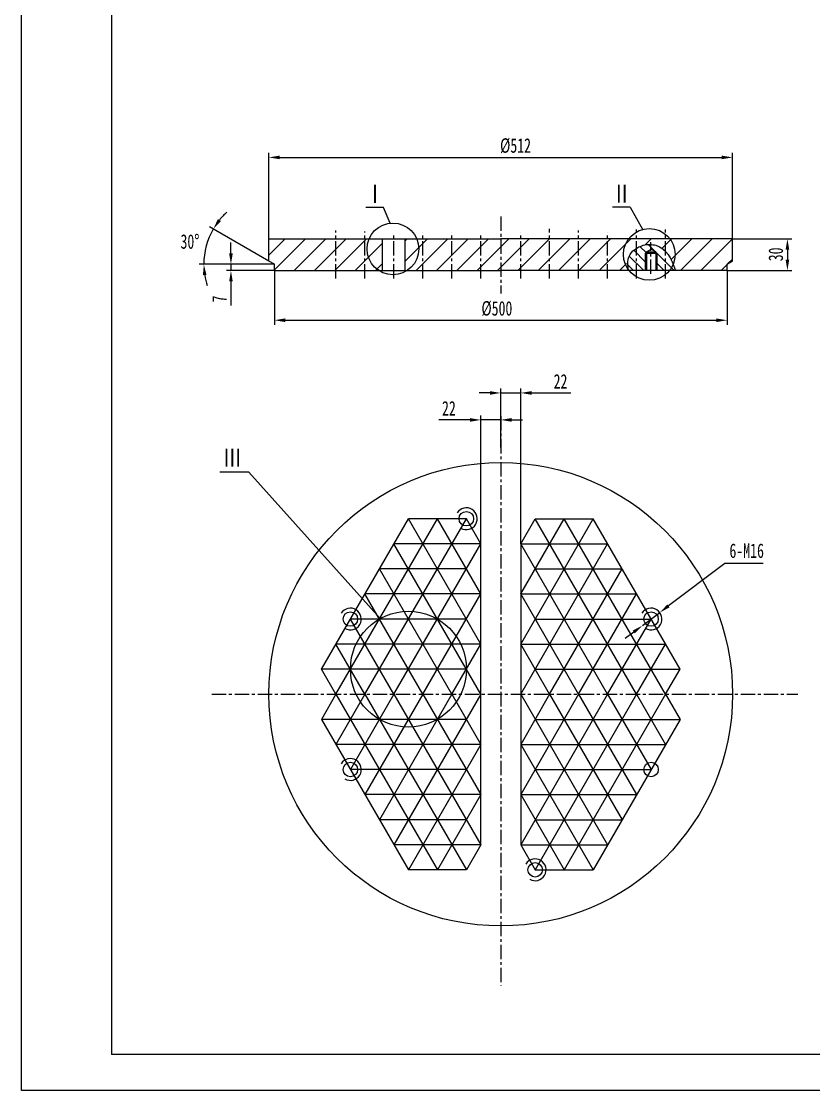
# Model space of a CAD drawing. Extents: x 12575 to 63012, y 39469 to 86293.
# Drawn here: x 21299 to 23049, y 39661 to 42024 of the extents above; entities that cross this region are included whole.
import ezdxf

# ---------------------------------------------------------------- set-up
doc = ezdxf.new("R2010")
doc.units = 0
doc.linetypes.add('CENTER', pattern=[50.800000000000004, 31.75, -6.35, 6.35, -6.35])
doc.linetypes.add('PHANTOM2', pattern=[31.750000000000004, 15.875, -3.175, 3.175, -3.175, 3.175, -3.175])
doc.layers.get('0').update_dxf_attribs({"linetype": 'CONTINUOUS'})
doc.layers.get('DEFPOINTS').update_dxf_attribs({"color": 1, "linetype": 'PHANTOM2'})
doc.layers.add('CCX', color=1, linetype='CONTINUOUS')
doc.layers.add('DD', color=1, linetype='CENTER')
doc.styles.add('HZ', font='SIMFANG.TTF', dxfattribs={"width": 0.7})
doc.styles.add('HZ123', font='SIMFANG.TTF', dxfattribs={"width": 0.7, "height": 2.5})
doc.dimstyles.new('ISO-25$0', dxfattribs={"dimscale": 8, "dimtxt": 4, "dimasz": 3, "dimexe": 1.25, "dimexo": 0, "dimgap": 1.2, "dimtad": 1, "dimdec": 0, "dimtxsty": 'HZ', "dimcen": 0, "dimclrd": 256, "dimclrt": 256, "dimazin": 3, "dimtm": 1e-09, "dimtfac": 8, "dimtdec": 0, "dimtmove": 0, "dimatfit": 3})
doc.dimstyles.new('ISO-25$2', dxfattribs={"dimscale": 8, "dimtxt": 4, "dimasz": 3, "dimexe": 1.25, "dimexo": 0, "dimgap": 1.5, "dimtad": 2, "dimtih": 1, "dimtoh": 1, "dimdec": 0, "dimtxsty": 'HZ', "dimcen": 3, "dimazin": 3, "dimtm": 1e-09, "dimtfac": 8, "dimtdec": 0, "dimtmove": 0, "dimatfit": 3})
doc.dimstyles.new('ISO-25$3', dxfattribs={"dimscale": 8, "dimtxt": 4, "dimasz": 3, "dimexe": 1.25, "dimexo": 0, "dimgap": 1.5, "dimtad": 2, "dimtih": 1, "dimtoh": 1, "dimdec": 0, "dimtxsty": 'HZ', "dimcen": -2.5, "dimazin": 3, "dimtm": 1e-09, "dimtfac": 8, "dimtdec": 0, "dimtmove": 0, "dimatfit": 3})

# ---------------------------------------------------------------- blocks, each defined once
blk = doc.blocks.new('*D97')
at = {"layer": 'CCX', "color": 0}
for p, q in [((21846.05651565433, 41542.88296739948), (21846.05651565433, 41732.93351342622)), ((22870.05651565433, 41542.88296739948), (22870.05651565433, 41732.93351342622))]:
    blk.add_line(p, q, dxfattribs=at)
at = {"layer": 'CCX'}
blk.add_line((21870.05651565433, 41722.93351342622), (22846.05651565433, 41722.93351342622), dxfattribs=at)
for points in [[(21870.05651565433, 41726.93351342622), (21870.05651565433, 41718.93351342622), (21846.05651565433, 41722.93351342622)], [(22846.05651565433, 41726.93351342622), (22846.05651565433, 41718.93351342622), (22870.05651565433, 41722.93351342622)]]:
    blk.add_solid(points, dxfattribs=at)
at = {"layer": 'DEFPOINTS', "color": 0}
for p in [(22870.05651565433, 41722.93351342622), (21846.05651565433, 41542.88296739948), (22870.05651565433, 41542.88296739948)]:
    blk.add_point(p, dxfattribs=at)
at = {"layer": 'CCX', "insert": (22390.75932092493, 41748.53351342622), "char_height": 32, "attachment_point": 5, "style": 'HZ'}
blk.add_mtext('{\\Ftxt|c134;%%C}512', dxfattribs=at)
blk = doc.blocks.new('*D98')
at = {"layer": 'CCX', "color": 0}
for p, q in [((21858.05651565433, 41472.88296739948), (21858.05651565433, 41353.11686645494)), ((22858.05651565433, 41472.88296739948), (22858.05651565433, 41353.11686645494))]:
    blk.add_line(p, q, dxfattribs=at)
at = {"layer": 'CCX'}
blk.add_line((21882.05651565433, 41363.11686645494), (22834.05651565433, 41363.11686645494), dxfattribs=at)
for points in [[(21882.05651565433, 41367.11686645494), (21882.05651565433, 41359.11686645494), (21858.05651565433, 41363.11686645494)], [(22834.05651565433, 41367.11686645494), (22834.05651565433, 41359.11686645494), (22858.05651565433, 41363.11686645494)]]:
    blk.add_solid(points, dxfattribs=at)
at = {"layer": 'DEFPOINTS', "color": 0}
for p in [(21858.05651565433, 41472.88296739948), (22858.05651565433, 41472.88296739948), (22858.05651565433, 41363.11686645494)]:
    blk.add_point(p, dxfattribs=at)
at = {"layer": 'CCX', "insert": (22349.52051009097, 41388.71686645494), "char_height": 32, "attachment_point": 5, "style": 'HZ'}
blk.add_mtext('{\\Ftxt|c134;%%C}500', dxfattribs=at)
blk = doc.blocks.new('*D99')
at = {"layer": 'CCX', "color": 0}
for p, q in [((21846.05651565432, 41493.81117062976), (21714.54588248098, 41569.73887009365)), ((21748.99940207911, 41486.88296739948), (21692.34471026593, 41486.88296739948))]:
    blk.add_line(p, q, dxfattribs=at)
for start, end in [(132.3203707237767, 141.1601853618919), (150.0000000000072, 179.9999999999974), (188.8398146381126, 197.6796292762278)]:
    blk.add_arc((21858.05651565433, 41486.88296739948), 155.7118053883963, start, end, dxfattribs=at)
for points in [[(21740.07189281119, 41582.27586711956), (21733.47255559779, 41586.79789634811), (21723.20613651883, 41564.73887009366)], [(21700.20617686698, 41462.64608074089), (21708.1823851562, 41463.26260432277), (21702.34471026593, 41486.88296739948)]]:
    blk.add_solid(points, dxfattribs=at)
at = {"layer": 'DEFPOINTS', "color": 0}
for p in [(21711.7352811616, 41540.1395413959), (21846.05651565432, 41493.81117062976), (21748.99940207911, 41486.88296739948), (21858.05651565433, 41486.88296739948), (21858.05651565432, 41486.88296739948)]:
    blk.add_point(p, dxfattribs=at)
at = {"layer": 'CCX', "color": 0, "insert": (21671.66150455819, 41536.82736009586), "char_height": 32, "attachment_point": 5, "style": 'HZ'}
blk.add_mtext('30°', dxfattribs=at)
blk = doc.blocks.new('*D100')
at = {"layer": 'CCX'}
for p, q in [((21762.19239031607, 41510.88296739948), (21762.19239031607, 41534.88296739948)), ((21762.19239031607, 41486.88296739948), (21762.19239031607, 41472.88296739948)), ((21762.19239031607, 41448.88296739948), (21762.19239031607, 41395.63323766975))]:
    blk.add_line(p, q, dxfattribs=at)
at = {"layer": 'CCX', "color": 0}
for p, q in [((21858.05651565433, 41486.88296739948), (21752.19239031607, 41486.88296739948)), ((21858.05651565433, 41472.88296739948), (21752.19239031607, 41472.88296739948))]:
    blk.add_line(p, q, dxfattribs=at)
at = {"layer": 'CCX'}
for points in [[(21758.19239031607, 41510.88296739948), (21766.19239031607, 41510.88296739948), (21762.19239031607, 41486.88296739948)], [(21758.19239031607, 41448.88296739948), (21766.19239031607, 41448.88296739948), (21762.19239031607, 41472.88296739948)]]:
    blk.add_solid(points, dxfattribs=at)
at = {"layer": 'DEFPOINTS', "color": 0}
for p in [(21762.19239031607, 41472.88296739948), (21858.05651565433, 41486.88296739948), (21858.05651565433, 41472.88296739948)]:
    blk.add_point(p, dxfattribs=at)
at = {"layer": 'CCX', "insert": (21736.59239031607, 41410.25810253462), "char_height": 32, "attachment_point": 5, "rotation": 90, "style": 'HZ'}
blk.add_mtext('7', dxfattribs=at)
blk = doc.blocks.new('*D101')
at = {"layer": 'CCX', "color": 0}
for p, q in [((22870.05651565433, 41542.88296739948), (23001.19770682576, 41542.88296739948)), ((22858.05651565433, 41472.88296739948), (23001.19770682576, 41472.88296739948))]:
    blk.add_line(p, q, dxfattribs=at)
at = {"layer": 'CCX'}
blk.add_line((22991.19770682576, 41518.88296739948), (22991.19770682576, 41496.88296739948), dxfattribs=at)
for points in [[(22987.19770682576, 41518.88296739948), (22995.19770682576, 41518.88296739948), (22991.19770682576, 41542.88296739948)], [(22987.19770682576, 41496.88296739948), (22995.19770682576, 41496.88296739948), (22991.19770682576, 41472.88296739948)]]:
    blk.add_solid(points, dxfattribs=at)
at = {"layer": 'DEFPOINTS', "color": 0}
for p in [(22870.05651565433, 41542.88296739948), (22858.05651565433, 41472.88296739948), (22991.19770682576, 41472.88296739948)]:
    blk.add_point(p, dxfattribs=at)
at = {"layer": 'CCX', "insert": (22965.59770682576, 41508.6983527971), "char_height": 32, "attachment_point": 5, "rotation": 90, "style": 'HZ'}
blk.add_mtext('30', dxfattribs=at)
blk = doc.blocks.new('*D102')
at = {"layer": 'CCX', "color": 0}
for p, q in [((22853.23498618649, 40825.66185637552), (22728.4082136127, 40731.71461512011)), ((22937.27822942979, 40825.66185637552), (22853.23498618649, 40825.66185637552)), ((22670.88066667518, 40688.41817943138), (22709.23236463353, 40717.28246989053)), ((22651.704817696, 40673.98603420181), (22632.52896871682, 40659.55388897222))]:
    blk.add_line(p, q, dxfattribs=at)
for points in [[(22726.00285607444, 40734.91058994997), (22730.81357115097, 40728.51864029025), (22709.23236463353, 40717.28246989053)], [(22649.29946015774, 40677.18200903167), (22654.11017523427, 40670.79005937194), (22670.88066667518, 40688.41817943138)]]:
    blk.add_solid(points, dxfattribs=at)
at = {"layer": 'DEFPOINTS', "color": 0}
for p in [(22709.23236463353, 40717.28246989053), (22670.88066667518, 40688.41817943138)]:
    blk.add_point(p, dxfattribs=at)
at = {"layer": 'CCX', "color": 0, "insert": (22901.25660780817, 40853.66185637552), "char_height": 32, "attachment_point": 5, "style": 'HZ'}
blk.add_mtext('6-M16', dxfattribs=at)
blk = doc.blocks.new('*D119')
at = {"layer": 'CCX'}
for p, q in [((22290.05651565432, 41142.88526770259), (22221.06624538405, 41142.88526770259)), ((22358.05651565432, 41142.88526770259), (22314.05651565432, 41142.88526770259)), ((22382.05651565432, 41142.88526770259), (22406.05651565432, 41142.88526770259))]:
    blk.add_line(p, q, dxfattribs=at)
at = {"layer": 'CCX', "color": 0}
for p, q in [((22314.05651565432, 40869.12720218753), (22314.05651565432, 41152.88526770259)), ((22358.05651565432, 41081.5734471343), (22358.05651565432, 41152.88526770259))]:
    blk.add_line(p, q, dxfattribs=at)
at = {"layer": 'CCX'}
for points in [[(22290.05651565432, 41146.88526770259), (22290.05651565432, 41138.88526770259), (22314.05651565432, 41142.88526770259)], [(22382.05651565432, 41146.88526770259), (22382.05651565432, 41138.88526770259), (22358.05651565432, 41142.88526770259)]]:
    blk.add_solid(points, dxfattribs=at)
at = {"layer": 'DEFPOINTS', "color": 0}
for p in [(22358.05651565432, 41142.88526770259), (22358.05651565432, 41081.5734471343), (22314.05651565432, 40869.12720218753)]:
    blk.add_point(p, dxfattribs=at)
at = {"layer": 'CCX', "insert": (22243.56138051919, 41168.48526770259), "char_height": 32, "attachment_point": 5, "style": 'HZ'}
blk.add_mtext('22', dxfattribs=at)
blk = doc.blocks.new('*D120')
at = {"layer": 'CCX', "color": 0}
for p, q in [((22358.05651565432, 41081.5734471343), (22358.05651565432, 41212.43910418785)), ((22402.05651565432, 40869.12720218753), (22402.05651565432, 41212.43910418785))]:
    blk.add_line(p, q, dxfattribs=at)
at = {"layer": 'CCX'}
for p, q in [((22334.05651565432, 41202.43910418785), (22310.05651565432, 41202.43910418785)), ((22358.05651565432, 41202.43910418785), (22402.05651565432, 41202.43910418785)), ((22426.05651565432, 41202.43910418785), (22512.55186702679, 41202.43910418785))]:
    blk.add_line(p, q, dxfattribs=at)
for points in [[(22334.05651565432, 41206.43910418785), (22334.05651565432, 41198.43910418785), (22358.05651565432, 41202.43910418785)], [(22426.05651565432, 41206.43910418785), (22426.05651565432, 41198.43910418785), (22402.05651565432, 41202.43910418785)]]:
    blk.add_solid(points, dxfattribs=at)
at = {"layer": 'DEFPOINTS', "color": 0}
for p in [(22358.05651565432, 41202.43910418785), (22358.05651565432, 41081.5734471343), (22402.05651565432, 40869.12720218753)]:
    blk.add_point(p, dxfattribs=at)
at = {"layer": 'CCX', "insert": (22490.05673189165, 41228.03910418785), "char_height": 32, "attachment_point": 5, "style": 'HZ'}
blk.add_mtext('22', dxfattribs=at)

msp = doc.modelspace()

# ---------------------------------------------------------------- hatches: boundary and pattern name
at = {"layer": 'CCX'}
h = msp.add_hatch(dxfattribs=at)
h.set_pattern_fill('ANSI31', color=256, scale=10, style=0)
h.set_pattern_definition([(45, (-9881.963775038646, 2729.611721907786), (-22.45064030267288, 22.45064030267288), [])])
h.paths.add_polyline_path([(21994.05651565433, 41542.88296739948), (21846.05651565433, 41542.88296739948), (21846.05651565432, 41493.81117062974), (21858.05651565433, 41486.88296739947), (21858.05651565433, 41472.88296739948), (21994.05651565434, 41472.88296739948)])
h.paths.add_polyline_path([(22058.05651565434, 41542.88296739947), (21994.05651565434, 41542.88296739948), (21994.05651565433, 41472.88296739948), (22058.05651565434, 41472.88296739948)])
h.paths.add_polyline_path([(22062.77817534766, 41520.79814898221, -0.09955672514993512), (22067.21958091769, 41542.88296739947), (22058.05651565434, 41542.88296739947), (22058.05651565434, 41472.88296739948), (22088.79683696028, 41472.88296739948, -0.2539920162963497)])
h.paths.add_polyline_path([(22097.05651565433, 41542.88296739946), (22067.21958091769, 41542.88296739946, 0.09955672514990295), (22062.77817534766, 41520.79814898221, 0.2539920162963497), (22088.79683696028, 41472.88296739948), (22097.05651565433, 41472.88296739948)])
h.paths.add_polyline_path([(22177.03598854647, 41520.79814898221, 0.09955672514993512), (22172.59458297644, 41542.88296739947), (22147.05651565433, 41542.88296739947), (22147.05651565433, 41472.88296739948), (22151.01732693385, 41472.88296739948, 0.2539920162963497)])
h.paths.add_polyline_path([(22186.05651565434, 41542.88296739947), (22172.59458297644, 41542.88296739947, -0.09955672514993512), (22177.03598854647, 41520.79814898221, -0.2539920162963497), (22151.01732693385, 41472.88296739948), (22186.05651565433, 41472.88296739948)])
h.paths.add_polyline_path([(22250.05651565434, 41542.88296739947), (22186.05651565434, 41542.88296739947), (22186.05651565434, 41472.88296739948), (22250.05651565434, 41472.88296739948)])
h.paths.add_polyline_path([(22314.05651565434, 41542.88296739946), (22250.05651565433, 41542.88296739946), (22250.05651565433, 41472.88296739948), (22314.05651565433, 41472.88296739948)])
h.paths.add_polyline_path([(22358.05651565433, 41542.88296739947), (22314.05651565434, 41542.88296739947), (22314.05651565433, 41472.88296739948), (22358.05651565433, 41472.88296739948)])
h.paths.add_polyline_path([(22402.05651565432, 41542.88296739946), (22358.05651565433, 41542.88296739946), (22358.05651565433, 41472.88296739948), (22402.05651565432, 41472.88296739948)])
h.paths.add_polyline_path([(22466.05651565432, 41542.88296739946), (22402.05651565432, 41542.88296739946), (22402.05651565432, 41472.88296739948), (22466.05651565432, 41472.88296739948)])
h.paths.add_polyline_path([(22530.05651565432, 41542.88296739946), (22466.05651565432, 41542.88296739946), (22466.05651565432, 41472.88296739948), (22530.05651565432, 41472.88296739948)])
h.paths.add_polyline_path([(22594.05651565432, 41542.88296739947), (22530.05651565432, 41542.88296739947), (22530.05651565433, 41472.88296739948), (22594.05651565432, 41472.88296739948)])
edge = h.paths.add_edge_path()
edge.add_line((22640.54479004487, 41542.88296739947), (22594.05651565432, 41542.88296739946))
edge.add_line((22594.05651565432, 41542.88296739946), (22594.05651565433, 41472.88296739948))
edge.add_line((22594.05651565433, 41472.88296739948), (22640.3181396783, 41472.88296739948))
edge.add_spline(control_points=[(22640.3181396783, 41472.88296739948), (22640.21232558862, 41473.52996812231), (22640.10933297869, 41474.17605406922), (22640.00996078502, 41474.8209662102)], knot_values=[6.49126628716103, 6.49126628716103, 6.49126628716103, 6.49126628716103, 8.32934780011367, 8.32934780011367, 8.32934780011367, 8.32934780011367], degree=3, periodic=0)
edge.add_spline(control_points=[(22658.05651565432, 41522.29447128466), (22650.66787335793, 41517.72935511097), (22637.19261847608, 41503.91562584005), (22638.38830299864, 41485.34530663653), (22640.00996078502, 41474.8209662102)], knot_values=[8.329347800113666, 8.329347800113666, 8.329347800113666, 8.329347800113666, 32.88160936656627, 62.87731629201191, 62.87731629201191, 62.87731629201191, 62.87731629201191], degree=3, periodic=0)
edge.add_arc((22686.16202920528, 41508.49140650694), 57.12890659940603, 180, 216.1127817753548, ccw=False)
edge.add_arc((22686.16202920529, 41508.49140650694), 57.12890659940604, 142.9867795623308, 180, ccw=False)
edge = h.paths.add_edge_path()
edge.add_line((22658.05651565432, 41542.88296739948), (22640.54479004487, 41542.88296739948))
edge.add_arc((22686.16202920529, 41508.49140650694), 57.12890659940604, 142.986779562325, 180)
edge.add_arc((22686.16202920529, 41508.49140650694), 57.12890659940604, 180, 216.112781775387)
edge.add_spline(control_points=[(22640.00996078502, 41474.8209662102), (22638.38830299864, 41485.34530663653), (22637.19261847608, 41503.91562584005), (22650.66787335793, 41517.72935511097), (22658.05651565432, 41522.29447128466)], knot_values=[8.32934780011367, 8.32934780011367, 8.32934780011367, 8.32934780011367, 38.32505472555931, 62.87731629201191, 62.87731629201191, 62.87731629201191, 62.87731629201191], degree=3, periodic=0)
edge.add_line((22658.05651565432, 41522.29447128466), (22658.05651565432, 41542.88296739948))
edge = h.paths.add_edge_path()
edge.add_line((22722.05651565432, 41542.88296739948), (22658.05651565433, 41542.88296739947))
edge.add_line((22658.05651565433, 41542.88296739947), (22658.05651565433, 41522.29447128465))
edge.add_spline(control_points=[(22658.05651565432, 41522.29447128466), (22662.64118006512, 41525.12713320184), (22673.06074378167, 41529.61963329554), (22683.96394638187, 41530.76184333784), (22689.31279383098, 41530.54506858035)], knot_values=[62.87731629201191, 62.87731629201191, 62.87731629201191, 62.87731629201191, 78.11203402402191, 94.03811041615964, 94.03811041615964, 94.03811041615964, 94.03811041615964], degree=3, periodic=0)
edge.add_spline(control_points=[(22689.31279383098, 41530.54506858035), (22693.34864262632, 41530.3815062144), (22706.31083883826, 41528.32756564413), (22716.21845628233, 41521.61331312334), (22722.05651565432, 41515.27264621681)], knot_values=[94.03811041615964, 94.03811041615964, 94.03811041615964, 94.03811041615964, 106.0547620094645, 133.8903824955834, 133.8903824955834, 133.8903824955834, 133.8903824955834], degree=3, periodic=0)
edge.add_line((22722.05651565433, 41515.27264621681), (22722.05651565432, 41542.88296739948))
edge = h.paths.add_edge_path()
edge.add_line((22731.77926836571, 41542.88296739947), (22722.05651565432, 41542.88296739946))
edge.add_line((22722.05651565432, 41542.88296739946), (22722.05651565433, 41515.27264621682))
edge.add_spline(control_points=[(22722.05651565432, 41515.27264621681), (22728.99649705584, 41507.73519111387), (22734.40731789822, 41497.86472521973), (22738.97451160898, 41486.70715367138)], knot_values=[133.8903824955834, 133.8903824955834, 133.8903824955834, 133.8903824955834, 166.9799206733259, 166.9799206733259, 166.9799206733259, 166.9799206733259], degree=3, periodic=0)
edge.add_arc((22686.16202920528, 41508.49140650695), 57.12890659940604, 337.584683381688, 359.9999999999927)
edge.add_arc((22686.16202920529, 41508.49140650694), 57.12890659940604, 0, 37.01322043766923)
h.paths.add_polyline_path([(22870.05651565433, 41542.88296739948), (22731.77926836571, 41542.88296739947, -0.1629195573968596), (22743.29093580469, 41508.49140650694, -0.169844348792338), (22730.8358586088, 41472.88296739948), (22858.05651565433, 41472.88296739947), (22858.05651565434, 41486.88296739948), (22870.05651565434, 41493.81117062975)])
h = msp.add_hatch(dxfattribs=at)
h.set_pattern_fill('ANSI31', color=256, scale=5, angle=90, style=0)
h.set_pattern_definition([(135, (9014.792999738853, 13306.49709725515), (-11.22532015133644, -11.22532015133644), [])])
edge = h.paths.add_edge_path()
edge.add_line((22677.26788332753, 41511.24886437994), (22679.6657518888, 41511.24886437994))
edge.add_line((22679.6657518888, 41511.24886437994), (22679.66575188881, 41514.44602246164))
edge.add_line((22679.66575188881, 41514.44602246164), (22690.05651565434, 41520.44513271876))
edge.add_line((22690.05651565435, 41520.44513271877), (22690.05651565435, 41530.50969525707))
edge.add_spline(control_points=[(22690.05651565435, 41530.50969525706), (22684.48179973571, 41530.81417723325), (22664.7081417214, 41528.88894762296), (22636.26653482603, 41508.68142469611), (22638.48554230928, 41484.08839217802), (22640.3181396783, 41472.88296739948)], knot_values=[6.491266287161025, 6.491266287161025, 6.491266287161025, 6.491266287161025, 23.15695250470991, 62.9439318031725, 94.77772024157079, 94.77772024157079, 94.77772024157079, 94.77772024157079], degree=3, periodic=0)
edge.add_line((22640.3181396783, 41472.88296739948), (22677.26788332751, 41472.88296739948))
edge.add_line((22677.26788332751, 41472.88296739948), (22677.26788332753, 41511.24886437995))
edge = h.paths.add_edge_path()
edge.add_spline(control_points=[(22744.05550466966, 41472.88296739947), (22735.09083933715, 41499.77113596846), (22721.46200983411, 41525.72057066356), (22693.82871581689, 41530.30366377906), (22690.05651565435, 41530.50969525706)], knot_values=[94.77772024157082, 94.77772024157082, 94.77772024157082, 94.77772024157082, 168.8324331370202, 180.1094749049139, 180.1094749049139, 180.1094749049139, 180.1094749049139], degree=3, periodic=0)
edge.add_line((22690.05651565435, 41530.50969525706), (22690.05651565435, 41520.44513271876))
edge.add_line((22690.05651565435, 41520.44513271876), (22700.44727941987, 41514.44602246163))
edge.add_line((22700.44727941987, 41514.44602246163), (22700.44727941987, 41511.24886437993))
edge.add_line((22700.44727941987, 41511.24886437993), (22702.84514798115, 41511.24886437992))
edge.add_line((22702.84514798115, 41511.24886437993), (22702.84514798115, 41472.88296739947))
edge.add_line((22702.84514798115, 41472.88296739948), (22744.05550466966, 41472.88296739948))

# ---------------------------------------------------------------- linework, layer by layer
for p, q in [((21499.39904676519, 39740.72423181004), (21499.39904676519, 44332.72423181005)), ((21499.39904676519, 39740.72423181003), (21499.39904676519, 44332.72423181005)), ((21846.05651565432, 41493.81117062975), (21846.05651565433, 41542.88296739948)), ((21846.05651565433, 41542.88296739948), (22358.05651565433, 41542.88296739946)), ((22097.05651565433, 41472.88296739948), (22097.05651565433, 41542.88296739947)), ((22147.05651565434, 41472.88296739948), (22147.05651565434, 41542.88296739947)), ((22870.05651565433, 41542.88296739948), (22358.05651565433, 41542.88296739946)), ((22870.05651565434, 41493.81117062975), (22870.05651565433, 41542.88296739948)), ((22679.66575188881, 41514.44602246163), (22690.05651565435, 41520.44513271876)), ((22700.44727941988, 41514.44602246163), (22690.05651565434, 41520.44513271876)), ((21858.05651565433, 41486.88296739948), (21846.05651565432, 41493.81117062975)), ((22677.26788332752, 41511.24886437994), (22702.84514798115, 41511.24886437993)), ((22679.66575188881, 41514.44602246163), (22700.44727941987, 41514.44602246163)), ((22679.66575188881, 41514.44602246163), (22679.66575188878, 41472.88296739948)), ((22700.44727941987, 41514.44602246163), (22700.44727941987, 41472.88296739948)), ((22858.05651565433, 41486.88296739948), (22870.05651565434, 41493.81117062975)), ((21858.05651565433, 41472.88296739948), (21858.05651565432, 41486.88296739948)), ((21858.05651565433, 41472.88296739948), (22358.05651565433, 41472.88296739948)), ((22858.05651565433, 41472.88296739948), (22358.05651565433, 41472.88296739948)), ((22858.05651565433, 41472.88296739948), (22858.05651565434, 41486.88296739948)), ((27947.39904676521, 39740.72423181004), (21499.39904676519, 39740.72423181004))]:
    msp.add_line(p, q)
at = {"const_width": 2.400000000000007}
msp.add_lwpolyline([(27947.3990467652, 39740.72423181004), (27947.3990467652, 44332.72423181005), (21499.39904676519, 44332.72423181005), (21499.39904676519, 39740.72423181004), (27947.3990467652, 39740.72423181004)], dxfattribs=at)
for centre, radius in [((22358.05651565433, 40536.57344713432), 512), ((22282.05651565435, 40924.55282802971), 16), ((22026.05651565432, 40702.85032466095), 16), ((22690.05651565435, 40702.85032466095), 16), ((22026.05651565432, 40370.29656960769), 16), ((22690.05651565435, 40370.29656960769), 16), ((22434.05651565432, 40148.59406623892), 16)]:
    msp.add_circle(centre, radius)
at = {"layer": 'CCX', "color": 3}
for p, q in [((21299.3990467652, 39660.72423181003), (21299.3990467652, 44412.72423181005)), ((28027.3990467652, 39660.72423181004), (21299.3990467652, 39660.72423181004))]:
    msp.add_line(p, q, dxfattribs=at)
at = {"layer": 'CCX'}
for p, q in [((22098.87408799463, 41612.31173377187), (22060.02274584592, 41612.31173377187)), ((22114.14753902251, 41577.63598527585), (22098.87408799463, 41612.31173377187)), ((22643.67368353867, 41612.87078212055), (22604.82234138996, 41612.87078212055)), ((22643.67368353867, 41612.87078212055), (22671.98342846134, 41562.88296739949)), ((22677.26788332753, 41511.24886437994), (22677.26788332751, 41472.88296739948)), ((22702.84514798115, 41511.24886437994), (22702.84514798115, 41472.88296739948)), ((21858.05651565432, 41486.88296739948), (21748.99940207911, 41486.88296739948)), ((21801.67287910444, 41027.65381066006), (21737.32336253701, 41027.65381066006)), ((22091.61336370315, 40703.73471086527), (21801.67287910444, 41027.65381066006)), ((21962.05651565433, 40591.99907297653), (22154.05651565435, 40924.55282802977)), ((21994.05651565433, 40536.57344713432), (22218.05651565435, 40924.55282802976)), ((22058.05651565433, 40536.57344713432), (22282.05651565433, 40924.55282802976)), ((22282.05651565433, 40924.55282802976), (22154.05651565435, 40924.55282802976)), ((22314.05651565432, 40647.42469881872), (22154.05651565429, 40924.55282802977)), ((22314.05651565433, 40758.27595050311), (22218.05651565433, 40924.55282802976)), ((22314.05651565433, 40869.12720218756), (22282.05651565432, 40924.55282802976)), ((22402.05651565435, 40647.42469881872), (22562.05651565437, 40924.55282802977)), ((22402.05651565433, 40758.27595050311), (22498.05651565433, 40924.55282802976)), ((22402.05651565433, 40869.12720218756), (22434.05651565435, 40924.55282802976)), ((22658.05651565433, 40536.57344713432), (22434.05651565433, 40924.55282802976)), ((22434.05651565433, 40924.55282802976), (22562.05651565432, 40924.55282802976)), ((22722.05651565433, 40536.57344713432), (22498.05651565432, 40924.55282802976)), ((22754.05651565433, 40591.99907297653), (22562.05651565432, 40924.55282802977)), ((22314.05651565433, 40536.57344713432), (22122.05651565433, 40869.12720218755)), ((22122.05651565433, 40536.57344713432), (22314.05651565433, 40869.12720218755)), ((22314.05651565433, 40869.12720218755), (22122.05651565433, 40869.12720218755)), ((22314.05651565433, 40204.01969208108), (22314.05651565434, 40869.12720218755)), ((22402.05651565433, 40536.57344713432), (22594.05651565433, 40869.12720218755)), ((22594.05651565433, 40536.57344713432), (22402.05651565433, 40869.12720218755)), ((22402.05651565433, 40869.12720218755), (22594.05651565433, 40869.12720218755)), ((22402.05651565432, 40869.12720218755), (22402.05651565433, 40204.01969208107)), ((22250.05651565433, 40536.57344713432), (22090.05651565433, 40813.70157634534)), ((22282.05651565433, 40813.70157634535), (22090.05651565433, 40813.70157634535)), ((22434.05651565433, 40813.70157634535), (22626.05651565433, 40813.70157634535)), ((22466.05651565433, 40536.57344713432), (22626.05651565433, 40813.70157634534)), ((22186.05651565432, 40536.57344713432), (22058.05651565433, 40758.27595050314)), ((22314.05651565433, 40758.27595050314), (22058.05651565433, 40758.27595050314)), ((22186.05651565433, 40536.57344713432), (22314.05651565433, 40758.27595050313)), ((22530.05651565433, 40536.57344713432), (22402.05651565433, 40758.27595050313)), ((22402.05651565433, 40758.27595050314), (22658.05651565433, 40758.27595050314)), ((22530.05651565435, 40536.57344713432), (22658.05651565433, 40758.27595050314)), ((22122.05651565432, 40536.57344713432), (22026.05651565433, 40702.85032466093)), ((22282.05651565433, 40702.85032466093), (22026.05651565433, 40702.85032466093)), ((22434.05651565433, 40702.85032466093), (22690.05651565433, 40702.85032466093)), ((22594.05651565435, 40536.57344713432), (22690.05651565433, 40702.85032466093)), ((22058.05651565433, 40536.57344713432), (21994.05651565433, 40647.42469881871)), ((22314.05651565433, 40647.42469881872), (21994.05651565432, 40647.42469881872)), ((22250.05651565433, 40536.57344713432), (22314.0565156543, 40647.42469881869)), ((22466.05651565433, 40536.57344713432), (22402.05651565436, 40647.42469881869)), ((22402.05651565433, 40647.42469881872), (22722.05651565435, 40647.42469881872)), ((22658.05651565433, 40536.57344713432), (22722.05651565433, 40647.42469881871)), ((22282.05651565433, 40591.99907297653), (21962.05651565435, 40591.99907297654)), ((21994.05651565433, 40536.57344713432), (21962.05651565433, 40591.99907297653)), ((22434.05651565433, 40591.99907297653), (22754.05651565432, 40591.99907297654)), ((22722.05651565433, 40536.57344713432), (22754.05651565433, 40591.99907297653)), ((21994.05651565433, 40536.57344713432), (21962.05651565433, 40481.14782129211)), ((21994.05651565433, 40536.57344713432), (22218.05651565435, 40148.59406623887)), ((22058.05651565433, 40536.57344713432), (21994.05651565433, 40425.72219544993)), ((22122.05651565432, 40536.57344713432), (22026.05651565433, 40370.2965696077)), ((22186.05651565432, 40536.57344713432), (22058.05651565433, 40314.87094376549)), ((22058.05651565433, 40536.57344713432), (22282.05651565433, 40148.59406623887)), ((22250.05651565433, 40536.57344713432), (22090.05651565433, 40259.4453179233)), ((22314.05651565433, 40536.57344713432), (22122.05651565433, 40204.01969208108)), ((22122.05651565433, 40536.57344713432), (22314.05651565433, 40204.01969208108)), ((22186.05651565433, 40536.57344713432), (22314.05651565433, 40314.87094376551)), ((22250.05651565433, 40536.57344713432), (22314.0565156543, 40425.72219544994)), ((22402.05651565433, 40536.57344713432), (22594.05651565433, 40204.01969208108)), ((22466.05651565433, 40536.57344713432), (22402.05651565436, 40425.72219544994)), ((22530.05651565433, 40536.57344713432), (22402.05651565433, 40314.87094376551)), ((22594.05651565433, 40536.57344713432), (22402.05651565433, 40204.01969208108)), ((22658.05651565433, 40536.57344713432), (22434.05651565433, 40148.59406623887)), ((22466.05651565433, 40536.57344713432), (22626.05651565433, 40259.4453179233)), ((22722.05651565433, 40536.57344713432), (22498.05651565432, 40148.59406623887)), ((22530.05651565435, 40536.57344713432), (22658.05651565433, 40314.87094376549)), ((22594.05651565435, 40536.57344713432), (22690.05651565433, 40370.2965696077)), ((22658.05651565433, 40536.57344713432), (22722.05651565433, 40425.72219544993)), ((22722.05651565433, 40536.57344713432), (22754.05651565433, 40481.14782129211)), ((22282.05651565433, 40481.14782129211), (21962.05651565435, 40481.14782129209)), ((21962.05651565433, 40481.14782129211), (22154.05651565435, 40148.59406623886)), ((22434.05651565433, 40481.14782129211), (22754.05651565432, 40481.14782129209)), ((22754.05651565433, 40481.14782129211), (22562.05651565432, 40148.59406623886)), ((22314.05651565433, 40425.72219544991), (21994.05651565432, 40425.72219544991)), ((22314.05651565432, 40425.72219544991), (22154.05651565429, 40148.59406623886)), ((22402.05651565435, 40425.72219544991), (22562.05651565437, 40148.59406623886)), ((22402.05651565433, 40425.72219544991), (22722.05651565435, 40425.72219544991)), ((22282.05651565433, 40370.2965696077), (22026.05651565433, 40370.2965696077)), ((22434.05651565433, 40370.2965696077), (22690.05651565433, 40370.2965696077)), ((22314.05651565433, 40314.87094376549), (22058.05651565433, 40314.87094376549)), ((22314.05651565433, 40314.87094376552), (22218.05651565433, 40148.59406623887)), ((22402.05651565433, 40314.87094376549), (22658.05651565433, 40314.87094376549)), ((22402.05651565433, 40314.87094376552), (22498.05651565433, 40148.59406623887)), ((22282.05651565433, 40259.44531792328), (22090.05651565433, 40259.44531792328)), ((22434.05651565433, 40259.44531792328), (22626.05651565433, 40259.44531792328)), ((22314.05651565433, 40204.01969208108), (22122.05651565433, 40204.01969208108)), ((22314.05651565433, 40204.01969208107), (22282.05651565432, 40148.59406623887)), ((22402.05651565433, 40204.01969208108), (22594.05651565433, 40204.01969208108)), ((22402.05651565433, 40204.01969208107), (22434.05651565435, 40148.59406623887)), ((22282.05651565433, 40148.59406623887), (22154.05651565435, 40148.59406623887)), ((22434.05651565433, 40148.59406623887), (22562.05651565432, 40148.59406623887))]:
    msp.add_line(p, q, dxfattribs=at)
for centre, radius in [((22119.90708194707, 41520.79814898221), 57.12890659940604), ((22686.16202920529, 41508.49140650694), 57.12890659940604), ((22154.05651565434, 40591.99907297653), 128.0000000000068)]:
    msp.add_circle(centre, radius, dxfattribs=at)
for centre in [(22282.05651565432, 40924.55282802976), (22026.05651565432, 40702.85032466095), (22690.05651565435, 40702.85032466095), (22026.05651565433, 40370.2965696077), (22434.05651565432, 40148.59406623892)]:
    msp.add_arc(centre, 24, 240.0000000000027, 147.6286173777326, dxfattribs=at)
msp.add_open_spline([(22640.3181396783, 41472.88296739948), (22638.48554230928, 41484.08839217802), (22636.26653482603, 41508.68142469611), (22668.34105678979, 41531.47010328008), (22718.80023641921, 41530.78861523684), (22735.09083933715, 41499.77113596846), (22744.05550466966, 41472.88296739947)], degree=3, knots=[6.49126628716103, 6.49126628716103, 6.49126628716103, 6.49126628716103, 38.32505472555931, 78.11203402402191, 106.0547620094645, 180.1094749049139, 180.1094749049139, 180.1094749049139, 180.1094749049139], dxfattribs=at)
at = {"layer": 'DD'}
for p, q in [((22358.05651565433, 41592.13776067321), (22358.05651565433, 41421.88494972042)), ((22466.05651565432, 41455.43466975391), (22466.05651565432, 41565.42652477381)), ((22658.05651565432, 41455.43466975391), (22658.05651565433, 41563.37507878735)), ((22722.05651565432, 41455.43466975391), (22722.05651565433, 41563.37507878735)), ((21994.05651565434, 41455.43466975391), (21994.05651565434, 41561.32363280088)), ((22058.05651565434, 41455.43466975391), (22058.05651565434, 41559.27218681441)), ((22122.05651565434, 41455.43466975391), (22122.05651565434, 41555.16929484148)), ((22186.05651565434, 41455.43466975391), (22186.05651565434, 41557.22074082794)), ((22250.05651565434, 41455.43466975391), (22250.05651565434, 41557.22074082794)), ((22314.05651565434, 41455.43466975391), (22314.05651565434, 41553.11784885501)), ((22402.05651565432, 41455.43466975391), (22402.05651565432, 41557.22074082794)), ((22530.05651565432, 41455.43466975391), (22530.05651565432, 41561.32363280088)), ((22594.05651565432, 41455.43466975391), (22594.05651565432, 41557.22074082794)), ((22689.31279383097, 41465.91418850604), (22689.31279383098, 41535.42352645622)), ((22358.05651565433, 41151.22653628525), (22358.05651565433, 39892.78159689117)), ((21719.64793189855, 40536.57344713432), (23014.36373625886, 40536.57344713432))]:
    msp.add_line(p, q, dxfattribs=at)

# ---------------------------------------------------------------- texts
at = {"layer": 'CCX', "linetype": 'BYBLOCK', "style": 'HZ123', "width": 0.8}
for s, p in [('Ⅰ', (22058.53747648879, 41622.4873245114)), ('Ⅱ', (22603.33707203283, 41623.04637286007)), ('Ⅲ', (21743.44952356556, 41039.25034465277))]:
    msp.add_text(s, height=39.99999999999999, dxfattribs=at).set_placement(p)

# ---------------------------------------------------------------- dimensions: what is measured, and where the dimension line sits
at = {"layer": 'CCX'}
for base, p1, p2, text, picture, middle in [((22870.05651565433, 41722.93351342622), (21846.05651565433, 41542.88296739948), (22870.05651565433, 41542.88296739948), '{\\Ftxt|c134;%%C}512', '*D97', (22390.75932092493, 41722.93351342622)), ((22858.05651565433, 41363.11686645494), (21858.05651565433, 41472.88296739948), (22858.05651565433, 41472.88296739948), '{\\Ftxt|c134;%%C}500', '*D98', (22349.52051009097, 41363.11686645494)), ((22358.05651565432, 41202.43910418785), (22402.05651565432, 40869.12720218753), (22358.05651565432, 41081.5734471343), '22', '*D120', (22490.05673189165, 41202.43910418785)), ((22358.05651565432, 41142.88526770259), (22314.05651565432, 40869.12720218753), (22358.05651565432, 41081.5734471343), '22', '*D119', (22243.56138051919, 41142.88526770259))]:
    dim = msp.add_linear_dim(base=base, p1=p1, p2=p2, text=text, dimstyle='ISO-25$0', dxfattribs=at)
    dim.commit()
    dim.dimension.update_dxf_attribs({"geometry": picture, "text_midpoint": middle, "dimtype": 160})
dim = msp.add_angular_dim_2l(base=(21711.7352811616, 41540.1395413959), line1=((21858.05651565432, 41486.88296739948), (21748.99940207911, 41486.88296739948)), line2=((21858.05651565433, 41486.88296739948), (21846.05651565432, 41493.81117062975)), dimstyle='ISO-25$2', dxfattribs=at)
dim.commit()
dim.dimension.update_dxf_attribs({"geometry": '*D99', "text_midpoint": (21671.66150455819, 41536.82736009586)})
for base, p1, p2, text, picture, middle in [((22991.19770682576, 41472.88296739948), (22870.05651565433, 41542.88296739948), (22858.05651565433, 41472.88296739948), '30', '*D101', (22991.19770682575, 41508.6983527971)), ((21762.19239031607, 41472.88296739948), (21858.05651565433, 41486.88296739948), (21858.05651565433, 41472.88296739948), '7', '*D100', (21762.19239031606, 41410.25810253462))]:
    dim = msp.add_linear_dim(base=base, p1=p1, p2=p2, angle=90, text=text, dimstyle='ISO-25$0', dxfattribs=at)
    dim.commit()
    dim.dimension.update_dxf_attribs({"geometry": picture, "text_midpoint": middle, "dimtype": 160})
dim = msp.add_diameter_dim_2p(p1=(22670.88066667518, 40688.41817943138), p2=(22709.23236463353, 40717.28246989053), text='6-M16', dimstyle='ISO-25$3', dxfattribs=at)
dim.commit()
dim.dimension.update_dxf_attribs({"geometry": '*D102', "text_midpoint": (22901.25660780817, 40825.66185637552), "dimtype": 163})

doc.saveas('drawing.dxf')
